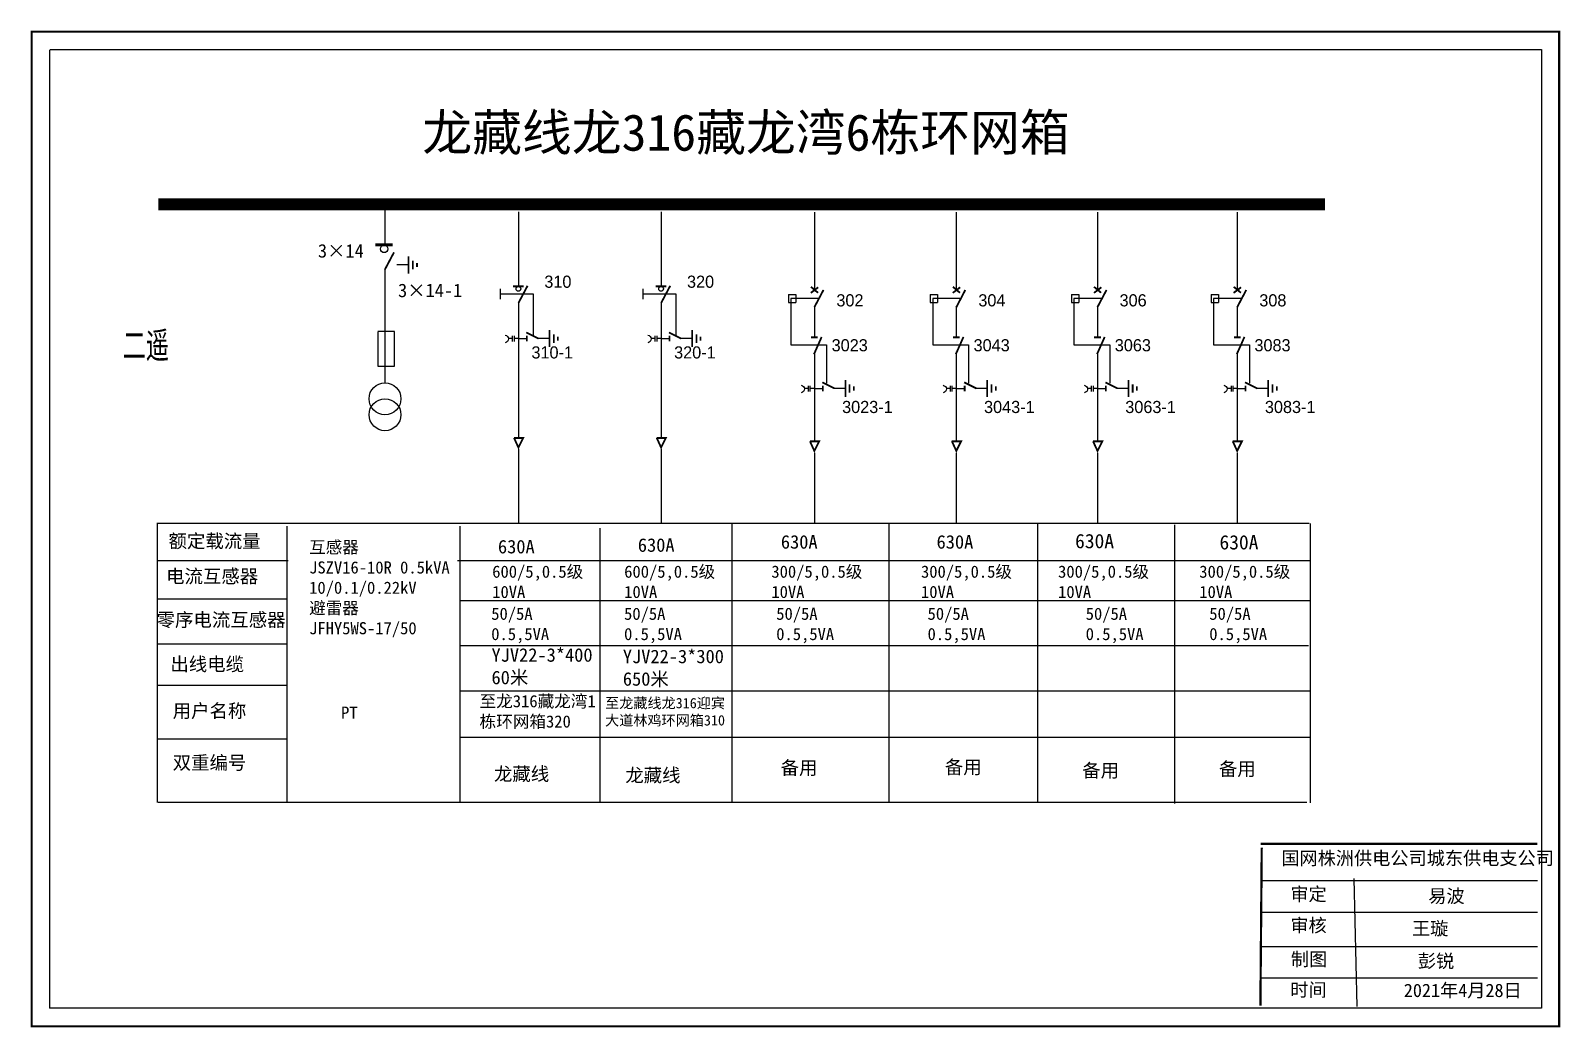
# Model space of a CAD drawing. Extents: x -188 to 199, y -69 to 98.
# Drawn here: x -57.5 to 68.2, y 16 to 97.9 of the extents above; entities that cross this region are included whole.
import ezdxf

# ---------------------------------------------------------------- set-up
doc = ezdxf.new("R2010")
doc.units = 0
doc.header["$LTSCALE"] = 0.774411
doc.linetypes.add('ACAD_ISO02W100', pattern=[15, 12, -3])
doc.linetypes.add('CENTER', pattern=[50.8, 31.75, -6.35, 6.35, -6.35])
doc.layers.get('0').update_dxf_attribs({"linetype": 'CONTINUOUS'})
doc.layers.add('2', color=7, linetype='CONTINUOUS')
doc.layers.add('3', color=7, linetype='CONTINUOUS')
doc.styles.add('hztxt_txtstyle_0.00_0_0', font='simkai.ttf')
doc.styles.add('hztxt_txtstyle_1.80_0_0', font='', dxfattribs={"height": 1.8, "bigfont": 'hztxt.shx'})
doc.styles.add('hztxt_txtstyle_2.70_0_0', font='simkai.ttf', dxfattribs={"height": 2.7})
doc.styles.add('字体', font='', dxfattribs={"height": 2.5})
doc.styles.add('宋体', font='', dxfattribs={"width": 0.65})
doc.styles.get('hztxt_txtstyle_1.80_0_0').set_extended_font_data('hztxt')
doc.styles.get('字体').set_extended_font_data('SimSun')
doc.styles.get('宋体').set_extended_font_data('SimSun')

# ---------------------------------------------------------------- blocks, each defined once
blk = doc.blocks.new('JD')
for points in [[(-2, 0.2), (-2, -0.2), (2, 0.2), (2, -0.2)], [(1, -1.2), (1, -0.8), (-1, -1.2), (-1, -0.8)], [(-0.5, -1.8), (-0.5, -2.2), (0.5, -1.8), (0.5, -2.2)]]:
    blk.add_trace(points)

msp = doc.modelspace()

# ---------------------------------------------------------------- linework, layer by layer
at = {"linetype": 'Continuous'}
msp.add_line((-55.96, 96.31), (-55.96, 17.6), dxfattribs=at)
at = {"color": 0}
for p, q in [((-28.41, 83.64), (-28.41, 80.36)), ((-17.43, 83.04), (-17.43, 76.93)), ((-5.71, 83.04), (-5.71, 76.93)), ((6.88, 83.01), (6.88, 76.59)), ((18.54, 83.01), (18.54, 76.59)), ((30.13, 83.01), (30.13, 76.59)), ((41.61, 83.01), (41.61, 76.59)), ((-28.4, 78.32), (-28.4, 69)), ((-27.42, 78.69), (-26.47, 78.69)), ((-17.43, 75.57), (-17.43, 64.47)), ((-5.71, 75.57), (-5.71, 64.47)), ((4.75, 76.25), (5.35, 76.25)), ((4.75, 76.25), (4.75, 75.58)), ((4.75, 75.58), (5.35, 75.58)), ((5.35, 76.25), (5.35, 75.58)), ((16.4, 76.25), (17, 76.25)), ((16.4, 76.25), (16.4, 75.58)), ((16.4, 75.58), (17, 75.58)), ((17, 76.25), (17, 75.58)), ((28, 76.25), (28.6, 76.25)), ((28, 76.25), (28, 75.58)), ((28, 75.58), (28.6, 75.58)), ((28.6, 76.25), (28.6, 75.58)), ((39.48, 76.25), (40.08, 76.25)), ((39.48, 76.25), (39.48, 75.58)), ((39.48, 75.58), (40.08, 75.58)), ((40.08, 76.25), (40.08, 75.58)), ((6.88, 75.23), (6.88, 72.76)), ((18.54, 75.23), (18.54, 72.76)), ((30.13, 75.23), (30.13, 72.76)), ((41.61, 75.23), (41.61, 72.76)), ((-17.43, 72.62), (-16.74, 72.62)), ((-15.84, 72.64), (-14.89, 72.64)), ((-5.71, 72.62), (-5.02, 72.62)), ((-4.12, 72.64), (-3.18, 72.64)), ((6.88, 71.52), (6.88, 64.21)), ((18.54, 71.52), (18.54, 64.21)), ((30.13, 71.52), (30.13, 64.21)), ((41.61, 71.52), (41.61, 64.21)), ((6.88, 68.52), (7.57, 68.52)), ((8.47, 68.54), (9.41, 68.54)), ((18.54, 68.52), (19.23, 68.52)), ((20.13, 68.54), (21.07, 68.54)), ((30.13, 68.52), (30.82, 68.52)), ((31.73, 68.54), (32.67, 68.54)), ((41.61, 68.52), (42.3, 68.52)), ((43.2, 68.54), (44.14, 68.54)), ((-36.35, 54.37), (-47.06, 54.37)), ((-36.39, 51.22), (-47.1, 51.22)), ((-36.39, 47.5), (-47.1, 47.5)), ((-36.44, 44.11), (-47.14, 44.11)), ((-36.4, 39.7), (-47.1, 39.7))]:
    msp.add_line(p, q, dxfattribs=at)
at = {"color": 0, "linetype": 'ACAD_ISO02W100'}
for p, q in [((7.18, 75.9), (4.94, 75.9)), ((4.94, 75.9), (4.94, 72.09)), ((18.83, 75.9), (16.6, 75.9)), ((16.6, 75.9), (16.6, 72.09)), ((30.43, 75.9), (28.19, 75.9)), ((28.19, 75.9), (28.19, 72.09)), ((41.91, 75.9), (39.67, 75.9)), ((39.67, 75.9), (39.67, 72.09)), ((4.94, 72.09), (7.89, 72.09)), ((7.89, 72.09), (7.89, 68.95)), ((16.6, 72.09), (19.55, 72.09)), ((19.55, 72.09), (19.55, 68.95)), ((28.19, 72.09), (31.15, 72.09)), ((31.15, 72.09), (31.15, 68.95)), ((39.67, 72.09), (42.62, 72.09)), ((42.62, 72.09), (42.62, 68.95))]:
    msp.add_line(p, q, dxfattribs=at)
at = {"color": 0, "linetype": 'CENTER'}
for p, q in [((-17.43, 63.57), (-17.43, 57.43)), ((-5.71, 63.57), (-5.71, 57.43)), ((6.88, 63.23), (6.88, 57.47)), ((18.54, 63.23), (18.54, 57.47)), ((30.14, 63.23), (30.14, 57.47)), ((41.61, 63.23), (41.61, 57.47))]:
    msp.add_line(p, q, dxfattribs=at)
at = {"color": 0, "linetype": 'Continuous'}
for p, q in [((-47.12, 57.45), (47.54, 57.45)), ((-47.08, 34.5), (-47.08, 57.45)), ((-36.45, 57.2), (-36.45, 34.51)), ((-22.24, 57.2), (-22.24, 34.51)), ((-10.73, 57.05), (-10.73, 34.52)), ((0.1, 57.4), (0.1, 34.51)), ((12.99, 57.4), (12.99, 34.51)), ((25.2, 57.39), (25.2, 34.49)), ((36.46, 57.31), (36.46, 34.42)), ((47.6, 57.43), (47.6, 34.49)), ((-22.42, 54.38), (47.57, 54.38)), ((-22.24, 51.09), (47.6, 51.09)), ((-22.24, 47.41), (47.48, 47.41)), ((-22.24, 43.68), (47.67, 43.68)), ((-22.24, 39.88), (47.57, 39.88)), ((47.33, 34.5), (-47.01, 34.5)), ((43.53, 28.1), (66.28, 28.1)), ((51.19, 28.27), (51.43, 17.76)), ((43.53, 25.51), (66.28, 25.51)), ((43.53, 22.68), (66.28, 22.68)), ((43.53, 20.09), (66.28, 20.09))]:
    msp.add_line(p, q, dxfattribs=at)
at = {"color": 0, "linetype": 'Continuous', "const_width": 0.182}
msp.add_lwpolyline([(-57.41, 97.83), (68.07, 97.83), (68.07, 16.12), (-57.41, 16.12)], close=True, dxfattribs=at)
at = {"color": 0, "linetype": 'Continuous'}
msp.add_lwpolyline([(-55.93, 96.35), (66.6, 96.35), (66.6, 17.6), (-55.96, 17.6)], dxfattribs=at)
at = {"color": 0}
for points, const_width in [([(-47, 83.64), (48.84, 83.64)], 0.998), ([(-29.17, 80.31), (-27.76, 80.31)], 0.238), ([(-28.4, 78.28), (-27.65, 79.7)], 0.15), ([(-17.87, 76.91), (-16.99, 76.91)], 0.15), ([(-17.43, 75.53), (-16.68, 76.95)], 0.15), ([(-6.15, 76.91), (-5.27, 76.91)], 0.15), ([(-5.71, 75.53), (-4.96, 76.95)], 0.15), ([(6.6, 76.87), (7.18, 76.38)], 0.15), ([(6.59, 76.37), (7.2, 76.83)], 0.15), ([(6.88, 75.19), (7.63, 76.61)], 0.15), ([(18.26, 76.87), (18.84, 76.38)], 0.15), ([(18.25, 76.37), (18.86, 76.83)], 0.15), ([(18.54, 75.19), (19.28, 76.61)], 0.15), ([(29.85, 76.37), (30.46, 76.83)], 0.15), ([(29.85, 76.87), (30.44, 76.38)], 0.15), ([(30.13, 75.19), (30.88, 76.61)], 0.15), ([(41.32, 76.37), (41.93, 76.83)], 0.15), ([(41.33, 76.87), (41.92, 76.38)], 0.15), ([(41.61, 75.19), (42.36, 76.61)], 0.15), ([(-16.78, 73.12), (-15.78, 72.62)], 0.15), ([(-16.74, 72.85), (-16.74, 72.39)], 0.15), ([(-5.06, 73.12), (-4.06, 72.62)], 0.15), ([(-5.02, 72.85), (-5.02, 72.39)], 0.15), ([(6.61, 72.72), (7.16, 72.72)], 0.15), ([(6.85, 71.33), (7.48, 72.75)], 0.15), ([(18.27, 72.72), (18.82, 72.72)], 0.15), ([(18.5, 71.33), (19.13, 72.75)], 0.15), ([(29.86, 72.72), (30.42, 72.72)], 0.15), ([(30.1, 71.33), (30.73, 72.75)], 0.15), ([(41.34, 72.72), (41.9, 72.72)], 0.15), ([(41.58, 71.33), (42.21, 72.75)], 0.15), ([(7.53, 69.02), (8.53, 68.52)], 0.15), ([(7.57, 68.75), (7.57, 68.29)], 0.15), ([(19.19, 69.02), (20.19, 68.52)], 0.15), ([(19.23, 68.75), (19.23, 68.29)], 0.15), ([(30.79, 69.02), (31.78, 68.52)], 0.15), ([(30.82, 68.75), (30.82, 68.29)], 0.15), ([(42.26, 69.02), (43.26, 68.52)], 0.15), ([(42.3, 68.75), (42.3, 68.29)], 0.15), ([(-17.8, 64.45), (-17.04, 64.45), (-17.43, 63.67), (-17.79, 64.46)], 0.15), ([(-6.08, 64.45), (-5.32, 64.45), (-5.71, 63.67), (-6.07, 64.46)], 0.15), ([(6.51, 64.17), (7.27, 64.17), (6.88, 63.39), (6.52, 64.18)], 0.15), ([(18.17, 64.17), (18.93, 64.17), (18.54, 63.39), (18.18, 64.18)], 0.15), ([(29.76, 64.17), (30.53, 64.17), (30.14, 63.39), (29.77, 64.18)], 0.15), ([(41.24, 64.17), (42, 64.17), (41.61, 63.39), (41.25, 64.18)], 0.15)]:
    msp.add_lwpolyline(points, dxfattribs=dict(at, const_width=const_width))
for points in [[(-18.94, 76.69), (-18.94, 75.85)], [(-7.22, 76.69), (-7.22, 75.85)], [(-28.99, 73.16), (-28.99, 70.36), (-27.61, 70.36), (-27.61, 73.19), (-28.99, 73.19)], [(-17.93, 72.63), (-18.25, 72.63)], [(-17.93, 72.84), (-17.93, 72.38)], [(-17.79, 72.84), (-17.79, 72.38)], [(-17.43, 72.63), (-17.79, 72.63)], [(-6.21, 72.63), (-6.53, 72.63)], [(-6.21, 72.84), (-6.21, 72.38)], [(-6.07, 72.84), (-6.07, 72.38)], [(-5.71, 72.63), (-6.07, 72.63)], [(6.37, 68.52), (6.06, 68.52)], [(6.37, 68.73), (6.37, 68.28)], [(6.51, 68.73), (6.51, 68.28)], [(6.88, 68.52), (6.51, 68.52)], [(18.03, 68.52), (17.72, 68.52)], [(18.03, 68.73), (18.03, 68.28)], [(18.17, 68.73), (18.17, 68.28)], [(18.53, 68.52), (18.17, 68.52)], [(29.63, 68.52), (29.31, 68.52)], [(29.63, 68.73), (29.63, 68.28)], [(29.77, 68.73), (29.77, 68.28)], [(30.13, 68.52), (29.77, 68.52)], [(41.11, 68.52), (40.79, 68.52)], [(41.11, 68.73), (41.11, 68.28)], [(41.25, 68.73), (41.25, 68.28)], [(41.61, 68.52), (41.25, 68.52)]]:
    msp.add_lwpolyline(points, dxfattribs=at)
at = {"color": 0, "linetype": 'ACAD_ISO02W100'}
for points in [[(-16.2, 72.86), (-16.2, 76.27), (-18.94, 76.27)], [(-4.48, 72.86), (-4.48, 76.27), (-7.22, 76.27)]]:
    msp.add_lwpolyline(points, dxfattribs=at)
at = {"color": 0}
for points in [[(-18.52, 72.89, -0.877934), (-18.51, 72.28)], [(-6.8, 72.89, -0.877934), (-6.79, 72.28)], [(5.79, 68.78, -0.877934), (5.8, 68.17)], [(17.45, 68.78, -0.877934), (17.46, 68.17)], [(29.05, 68.78, -0.877934), (29.06, 68.17)], [(40.52, 68.78, -0.877934), (40.53, 68.17)]]:
    msp.add_lwpolyline(points, format="xyb", dxfattribs=at)
at = {"color": 0, "linetype": 'Continuous', "const_width": 0.182}
for points in [[(43.63, 30.79), (43.52, 17.81)], [(43.53, 31.12), (66.28, 31.12)]]:
    msp.add_lwpolyline(points, dxfattribs=at)
at = {"color": 0}
for centre, radius in [((-28.46, 79.98), 0.305), ((-17.43, 76.7), 0.192), ((-5.71, 76.7), 0.192)]:
    msp.add_circle(centre, radius, dxfattribs=at)
at = {"layer": '2', "color": 0}
for centre in [(-28.39, 67.67), (-28.39, 66.36)]:
    msp.add_circle(centre, 1.31, dxfattribs=at)

# ---------------------------------------------------------------- block references
at = {"color": 0, "xscale": 0.3494655254594932, "yscale": 0.3494655254594932, "zscale": 0.3494655254595134, "rotation": 90}
for p in [(-26.46, 78.66), (-14.88, 72.61), (-3.16, 72.61), (9.43, 68.51), (21.08, 68.51), (32.68, 68.51), (44.16, 68.51)]:
    msp.add_blockref('JD', p, dxfattribs=at)

# ---------------------------------------------------------------- texts
at = {"color": 0, "linetype": 'Continuous', "style": 'hztxt_txtstyle_2.70_0_0'}
for s, p in [('3×14', (-33.9, 79.27)), ('3×14-1', (-27.32, 76.02))]:
    msp.add_text(s, height=1.109, dxfattribs=at).set_placement(p)
at = {"color": 0, "style": 'hztxt_txtstyle_1.80_0_0'}
for s, p in [('310', (-15.3, 76.79)), ('320', (-3.58, 76.79)), ('302', (8.69, 75.26)), ('304', (20.35, 75.26)), ('306', (31.95, 75.26)), ('308', (43.43, 75.26)), ('310-1', (-16.36, 70.98)), ('320-1', (-4.64, 70.98)), ('3023', (8.3, 71.57)), ('3043', (19.96, 71.57)), ('3063', (31.56, 71.57)), ('3083', (43.03, 71.57)), ('3023-1', (9.16, 66.5)), ('3043-1', (20.82, 66.5)), ('3063-1', (32.42, 66.5)), ('3083-1', (43.89, 66.5))]:
    msp.add_text(s, height=0.998, dxfattribs=at).set_placement(p)
at = {"color": 0, "linetype": 'Continuous', "attachment_point": 1}
for s, insert, char_height, width, style in [('{\\C256;龙藏线龙316藏龙湾6栋环网箱}', (-25.32, 91.05), 3, 90.5642, '字体'), ('{\\fSimSun|b0|i0|c134|p2;额定载流量}', (-46.17, 56.54), 1.1094, 17.8852, 'hztxt_txtstyle_2.70_0_0'), ('{\\fSimSun|b0|i0|c134|p2;630A}', (28.3, 56.57), 1.1757, 9.454, 'hztxt_txtstyle_0.00_0_0'), ('\\A1;{\\fSimSun|b0|i0|c134|p2;互感器\\PJSZV16-10R 0.5kVA\\P10/0.1/0.22kV\\P避雷器\\PJFHY5WS-17/50}', (-34.62, 55.98), 0.9985, 18.4113, 'hztxt_txtstyle_2.70_0_0'), ('{\\fSimSun|b0|i0|c134|p2;630A}', (-19.11, 56.08), 1.1094, 17.8852, 'hztxt_txtstyle_2.70_0_0'), ('{\\fSimSun|b0|i0|c134|p2;630A}', (-7.62, 56.21), 1.1094, 17.8852, 'hztxt_txtstyle_2.70_0_0'), ('{\\fSimSun|b0|i0|c134|p2;630A}', (4.13, 56.47), 1.1094, 17.8852, 'hztxt_txtstyle_2.70_0_0'), ('{\\fSimSun|b0|i0|c134|p2;630A}', (16.92, 56.47), 1.1094, 17.8852, 'hztxt_txtstyle_2.70_0_0'), ('{\\fSimSun|b0|i0|c134|p2;630A}', (40.16, 56.47), 1.1757, 9.454, 'hztxt_txtstyle_0.00_0_0'), ('\\A1;{\\fSimSun|b0|i0|c134|p2;600/5,0.5级\\P10VA}', (-19.58, 53.97), 0.9985, 18.4113, 'hztxt_txtstyle_2.70_0_0'), ('\\A1;{\\fSimSun|b0|i0|c134|p2;600/5,0.5级\\P10VA}', (-8.74, 53.97), 0.9985, 18.4113, 'hztxt_txtstyle_2.70_0_0'), ('\\A1;{\\fSimSun|b0|i0|c134|p2;300/5,0.5级\\P10VA}', (3.35, 53.97), 0.9985, 18.4113, 'hztxt_txtstyle_2.70_0_0'), ('\\A1;{\\fSimSun|b0|i0|c134|p2;300/5,0.5级\\P10VA}', (15.64, 53.97), 0.9985, 18.4113, 'hztxt_txtstyle_2.70_0_0'), ('\\A1;{\\fSimSun|b0|i0|c134|p2;300/5,0.5级\\P10VA}', (26.9, 53.97), 0.9985, 18.4113, 'hztxt_txtstyle_2.70_0_0'), ('\\A1;{\\fSimSun|b0|i0|c134|p2;300/5,0.5级\\P10VA}', (38.5, 53.97), 0.9985, 18.4113, 'hztxt_txtstyle_2.70_0_0'), ('{\\fSimSun|b0|i0|c134|p2;电流互感器}', (-46.37, 53.65), 1.1094, 17.8852, 'hztxt_txtstyle_2.70_0_0'), ('{\\fSimSun|b0|i0|c134|p2;50/5A\\P0.5,5VA}', (-19.66, 50.51), 0.9985, 17.8852, 'hztxt_txtstyle_2.70_0_0'), ('{\\fSimSun|b0|i0|c134|p2;50/5A\\P0.5,5VA}', (-8.75, 50.51), 0.9985, 17.8852, 'hztxt_txtstyle_2.70_0_0'), ('{\\fSimSun|b0|i0|c134|p2;50/5A\\P0.5,5VA}', (3.75, 50.51), 0.9985, 17.8852, 'hztxt_txtstyle_2.70_0_0'), ('{\\fSimSun|b0|i0|c134|p2;50/5A\\P0.5,5VA}', (16.18, 50.51), 0.9985, 17.8852, 'hztxt_txtstyle_2.70_0_0'), ('{\\fSimSun|b0|i0|c134|p2;50/5A\\P0.5,5VA}', (29.17, 50.51), 0.9985, 17.8852, 'hztxt_txtstyle_2.70_0_0'), ('{\\fSimSun|b0|i0|c134|p2;50/5A\\P0.5,5VA}', (39.32, 50.51), 0.9985, 17.8852, 'hztxt_txtstyle_2.70_0_0'), ('{\\fSimSun|b0|i0|c134|p2;零序电流互感器}', (-47.15, 50.07), 1.1094, 17.8852, 'hztxt_txtstyle_2.70_0_0'), ('{\\fSimSun|b0|i0|c134|p2;出线电缆}', (-46.02, 46.43), 1.1094, 17.8852, 'hztxt_txtstyle_2.70_0_0'), ('{\\fSimSun|b0|i0|c134|p2;YJV22-3*400\\P60米}', (-19.64, 47.18), 1.1094, 17.8852, 'hztxt_txtstyle_2.70_0_0'), ('{\\fSimSun|b0|i0|c134|p2;YJV22-3*300\\P650米}', (-8.85, 47.06), 1.1094, 17.8852, 'hztxt_txtstyle_2.70_0_0'), ('{\\fSimSun|b0|i0|c134|p2;用户名称}', (-45.83, 42.59), 1.1094, 17.8852, 'hztxt_txtstyle_2.70_0_0'), ('{\\fSimSun|b0|i0|c134|p2;至龙316藏龙湾1栋环网箱320}', (-20.62, 43.33), 1, 9.6969, 'hztxt_txtstyle_2.70_0_0'), ('{\\fSimSun|b0|i0|c134|p2;至\\C256;龙藏线龙316迎宾大道林鸡环网箱\\C0;310}', (-10.31, 43.1), 0.85, 10.9005, 'hztxt_txtstyle_2.70_0_0'), ('{\\fSimSun|b0|i0|c134|p2;PT}', (-32, 42.39), 1.0024, 7.7986, 'hztxt_txtstyle_0.00_0_0'), ('{\\fSimSun|b0|i0|c134|p2;双重编号}', (-45.83, 38.33), 1.1094, 17.8852, 'hztxt_txtstyle_2.70_0_0'), ('{\\fSimSun|b0|i0|c134|p2;备用}', (4.11, 37.91), 1.1094, 12.4276, 'hztxt_txtstyle_2.70_0_0'), ('{\\fSimSun|b0|i0|c134|p2;备用}', (17.6, 37.97), 1.1094, 12.4276, 'hztxt_txtstyle_2.70_0_0'), ('{\\fSimSun|b0|i0|c134|p2;备用}', (28.88, 37.69), 1.1094, 12.4276, 'hztxt_txtstyle_2.70_0_0'), ('{\\fSimSun|b0|i0|c134|p2;备用}', (40.11, 37.82), 1.1094, 12.4276, 'hztxt_txtstyle_2.70_0_0'), ('{\\fSimSun|b0|i0|c134|p2;龙藏线}', (-19.44, 37.41), 1.1094, 12.4276, 'hztxt_txtstyle_2.70_0_0'), ('{\\fSimSun|b0|i0|c134|p2;龙藏线}', (-8.65, 37.3), 1.1094, 12.4276, 'hztxt_txtstyle_2.70_0_0'), ('国网株洲供电公司城东供电支公司', (45.24, 30.48), 1.0944, 29.9201, '字体'), ('\\f\uffbfﾬￌﾣﾤ_GB2312|b0|i0|c134|p49;审定', (45.98, 27.53), 1.0944, 8.5588, '字体'), ('易波', (57.31, 27.37), 1.094, 8.5588, '字体'), ('\\f\uffbfﾬￌﾣﾤ_GB2312|b0|i0|c134|p49;审核', (45.98, 24.96), 1.0944, 8.5588, '字体'), ('王璇', (55.97, 24.71), 1.094, 8.5588, '字体'), ('\\f\uffbfﾬￌﾣﾤ_GB2312|b0|i0|c134|p49;制图', (46.03, 22.18), 1.0944, 8.5588, '字体'), ('彭锐', (56.45, 22.03), 1.094, 8.5588, '字体'), ('\\f\uffbfﾬￌﾣﾤ_GB2312|b0|i0|c134|p49;时间', (45.98, 19.67), 1.0944, 8.5588, '字体'), ('2021年4月28日', (55.3, 19.62), 1.094, 16.0081, '字体')]:
    msp.add_mtext(s, dxfattribs=dict(at, insert=insert, char_height=char_height, width=width, style=style))
at = {"layer": '3', "color": 0, "style": '宋体', "width": 0.65}
msp.add_text('二遥', height=2.143, dxfattribs=at).set_placement((-49.93, 71, -0.03))

doc.saveas('drawing.dxf')
